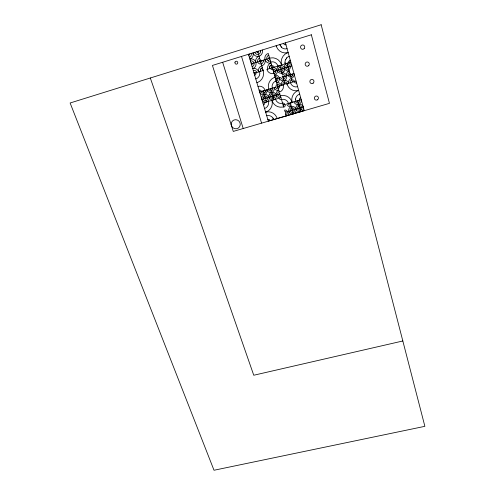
<?xml version="1.0" encoding="UTF-8"?>
<svg xmlns="http://www.w3.org/2000/svg" width="495" height="495" viewBox="0 0 495 495"><rect width="100%" height="100%" fill="white"/><g stroke="black" fill="none" stroke-linecap="round" stroke-linejoin="round"><path stroke-width="0.74" d="M265.431 90.251L265.512 91.167A2.314 2.265 78.8 0 1 265.345 91.816M265.524 90.938L265.512 91.167A2.32 2.265 78.8 0 1 264.875 92.54M289.526 74.553L289.55 74.863A0.786 0.761 -83.3 0 0 290.763 75.252A0.786 0.761 -83.3 0 0 290.658 73.953A0.786 0.761 -83.3 0 0 289.526 74.553L289.55 74.863M295.762 101.277L295.589 99A5.767 5.668 -72 0 1 299.685 94.118M295.546 99.557L295.589 99M260.481 71.367A2.945 2.852 83.7 0 1 260.413 69.913L261.181 68.434A2.945 2.852 83.7 0 1 262.381 67.697M260.413 69.913L260.574 69.374M269.62 68.582A2.958 2.859 88.1 0 1 269.558 67.122L270.152 65.847A2.958 2.859 88.1 0 1 271.545 64.901M269.558 67.122L269.726 66.578M289.21 56.374A5.965 5.754 -83.4 0 0 286.747 57.878L285.306 60.322A5.952 5.748 -83.4 0 0 285.046 62.63L285.256 63.818L285.046 62.63M288.95 62.686A1.986 1.918 -83.4 0 1 288.969 61.522L289.117 61.17A1.986 1.918 -83.4 0 1 290.268 60.217M288.969 61.522L289.117 61.17M285.497 59.784L285.745 59.264M269.905 59.165A0.996 0.959 87.9 0 1 268.785 57.736L268.89 57.575A0.996 0.959 87.9 0 1 269.36 57.253M269.843 66.324L270.152 65.847M283.152 77.61A0.786 0.761 -87.3 0 0 283.672 76.638A0.786 0.761 -87.3 0 0 282.732 76.106A0.786 0.761 -87.3 0 0 282.212 77.078L293.968 73.532A3.935 3.824 -83.3 0 1 291.338 78.408A3.904 3.805 -81.7 0 0 288.727 83.265A3.892 3.799 -86.3 0 0 284.012 80.617A3.923 3.812 -87.3 0 1 279.285 77.956A3.911 3.805 88.4 0 0 274.546 75.308A3.941 3.818 88.2 0 0 277.12 70.408A3.941 3.818 88.2 0 0 272.368 67.741L271.452 68.025A0.99 0.959 88.1 0 1 271.526 67.27L271.631 67.11A0.99 0.959 88.1 0 1 272.095 66.794M292.496 73.978A2.357 2.289 -83.3 0 1 292.298 75.772L290.918 76.904A2.357 2.289 -83.3 0 1 288.084 75.302A2.357 2.289 -83.3 0 1 289.662 72.375M292.298 75.772L292.044 76.15M298.2 102.941L299.562 101.846A2.302 2.265 -74.7 0 0 299.766 100.095M301.603 109.172A2.283 2.258 -69.4 0 0 299.469 105.794L298.59 106.054A2.283 2.258 -69.4 0 0 300.242 110.261L301.603 109.172M260.834 68.873L261.181 68.434M286.37 58.311L286.747 57.884M264.868 92.54L264.528 92.825A2.314 2.265 78.8 0 1 261.094 91.55M301.208 109.698L300.861 109.977M268.018 55.718L267.096 56.777A2.989 2.877 87.9 0 0 268.271 60.842M287.094 64.963L287.527 64.777A2.376 2.302 -84.5 0 1 290.435 67.456A2.376 2.302 -84.5 0 1 286.809 68.984A2.376 2.302 -84.5 0 1 287.1 64.963L287.304 64.857M291.345 108.176L292.217 107.922A2.277 2.252 -77.1 0 1 294.531 110.88A2.277 2.252 -77.1 0 1 290.936 111.932A2.277 2.252 -77.1 0 1 291.345 108.176L292.217 107.922M298.59 106.054L299.469 105.794M287.199 52.866L288.139 52.52L287.174 52.767A10.141 9.696 -85.6 0 1 276.47 46.691M256.886 82.69L257.802 82.362A9.813 9.485 79.4 0 0 263.445 71.515L257.641 51.449M275.084 77.189L274.162 77.517A9.696 9.473 88.7 0 0 268.463 88.308L268.692 89.273M275.61 81.143L276.161 80.945L275.61 81.143A5.816 5.686 88.7 0 0 272.182 87.603L272.318 88.184M300.713 97.818L300.354 97.967A1.893 1.856 -72 0 0 299.902 98.301A1.924 1.893 -72 0 0 299.333 99.817L299.401 100.2L299.333 99.817M251.293 63.849L270.586 57.971A9.875 9.553 88.1 0 1 281.24 63.985L281.568 64.938L281.339 63.954A9.956 9.609 -83.4 0 1 287.205 52.872M254.102 73.309L263.216 70.531L262.263 70.618A0.984 0.953 83.7 0 1 262.938 69.585M290.8 62.123L266.873 69.418A5.934 5.736 88.1 0 0 274.001 73.421M273.673 72.289A0.786 0.761 88.2 0 0 274.193 71.311L291.864 65.94A3.96 3.836 -84.5 0 0 287.112 63.249A3.96 3.836 -84.5 0 0 284.483 68.168A3.96 3.836 -84.5 0 0 289.235 70.853A3.935 3.824 -83.3 0 0 286.617 75.754A3.923 3.812 -87.3 0 1 284.012 80.605A3.892 3.799 -86.3 0 0 281.42 85.456M275.839 79.819A0.78 0.761 88.4 0 0 276.352 78.847L280.745 77.523A2.351 2.289 -87.3 0 0 283.586 79.113A2.351 2.289 -87.3 0 0 285.139 76.187A2.351 2.289 -87.3 0 0 282.298 74.597L280.801 69.3M296.06 81.069L285.801 84.144A0.78 0.761 -86.3 0 0 284.854 83.612L282.725 76.106M261.836 99.353L263.278 98.926M264.714 98.499L279.904 93.976L279.694 93.233A0.773 0.755 89.1 0 0 279.18 94.192A0.773 0.755 89.1 0 0 280.121 94.712L283.709 107.205A2.283 2.258 -89.8 0 0 285.244 104.377L283.078 105.014M262.925 103.022L279.155 98.208A1.918 1.887 89.4 0 0 281.494 99.507A5.711 5.637 -89.8 0 1 288.505 103.412M288.777 111.251A3.781 3.75 -88.3 0 1 286.215 115.935L285.38 113.033A0.755 0.749 -88.4 0 0 285.893 112.099L303.262 107.007M274.972 76.812L275.201 76.756A2.339 2.271 88.4 0 1 276.315 76.824L276.717 77.003A2.339 2.271 88.4 0 1 276.266 81.291M297.619 86.681L295.917 86.916A5.884 5.736 -79.6 0 1 291.97 85.19A5.804 5.655 -79.7 0 1 290.986 83.816L290.559 82.715M280.436 95.826L281.377 95.597A9.516 9.393 -89.8 0 1 291.815 101.419L292.13 102.347L291.914 101.395A9.597 9.436 -72 0 1 297.736 90.74L298.652 90.406L297.705 90.635A9.77 9.523 -79.6 0 1 287.218 84.75M280.319 96.247L280.319 96.247A2.308 2.265 89.1 0 1 277.905 95.059L277.726 94.625A2.308 2.265 89.1 0 1 279.267 91.761M273.302 98.344L272.194 98.381A2.308 2.265 83 0 1 270.746 94.879A2.308 2.265 83 0 1 274.465 94.749A2.308 2.265 83 0 1 273.302 98.344L272.875 96.872M283.604 106.84L282.664 107.069A9.584 9.424 89.4 0 1 272.25 101.271L271.928 100.349L272.151 101.302A9.529 9.349 73.3 0 1 266.527 111.808L265.629 112.13A9.368 9.269 61.2 0 1 276.922 117.643L277.243 118.552M292.254 109.445L292.18 109.463A0.761 0.755 -77.1 0 0 291.809 110.688A0.761 0.755 -77.1 0 0 293.071 110.521A0.761 0.755 -77.1 0 0 292.403 109.432L292.335 109.438M266.706 115.756L267.263 115.62A5.624 5.563 61.1 0 1 272.949 118.064L273.667 119.598M402.831 340.981L253.756 375.241L150.307 78M268.773 61.064L268.265 60.835L268.773 61.064A2.989 2.877 87.9 0 0 270.456 61.077M287.063 48.659A6.076 5.81 -85.6 0 1 284.21 48.776L283.146 48.423A6.132 5.86 -85.6 0 1 281.723 47.526L279.854 44.562L280.3 45.701M281.723 47.526L280.931 46.697M273.19 95.591L273.382 95.919A0.767 0.755 83 0 1 272.609 96.896A0.767 0.755 83 0 1 271.972 95.813A0.767 0.755 83 0 1 273.19 95.591L273.283 95.708M272.949 118.058L273.234 118.54M282.88 85.016A2.339 2.283 -86.3 0 1 286.976 83.067L287.261 83.705M277.899 95.059L277.726 94.625M275.536 99.278L276.587 101.296L278.252 102.706A5.761 5.662 89.4 0 0 280.869 103.412L282.552 103.183A1.906 1.881 -89.8 0 1 284.885 104.482M279.96 85.895L279.669 85.258A2.326 2.277 88.7 0 0 277.126 84.311M276.136 45.713L276.464 46.691M286.896 83.816L287.211 84.756M222.657 62.296L243.187 128.428M241.523 56.449L261.546 123.069M248.453 54.271L268.302 121.126L304.264 110.626L285.448 42.83M265.654 99.019L263.26 90.901M266.087 100.485L266.52 101.958M270.505 88.729L273.729 99.817M277.769 86.551L279.372 92.126A5.816 5.686 88.7 0 0 283.22 84.905M279.724 65.501L280.585 68.545A0.792 0.767 -88.1 0 1 281.537 69.077A0.792 0.767 -88.1 0 1 281.018 70.061A0.792 0.767 -88.1 0 1 280.065 69.523M290.317 102.88L293.417 113.831M287.106 63.255L287.954 66.299M288.17 67.06L290.287 74.64M290.497 75.395L292.18 81.415A0.78 0.761 -81.7 0 1 293.12 81.947M297.582 100.739L300.651 111.722M259.504 61.219L259.529 61.318A0.996 0.959 84.1 0 0 261.094 61.77A0.996 0.959 84.1 0 0 260.785 60.112A0.996 0.959 84.1 0 0 259.491 61.12L259.529 61.318M263.198 60.192L263.321 61.077L263.266 60.489M260.407 50.595L260.531 51.492A3.001 2.877 84.3 0 1 257.072 54.394L256.54 54.221A3.001 2.877 84.3 0 1 254.888 52.315M264.912 59.128L265.029 59.623A4.975 4.783 84.1 0 1 261.824 65.792A4.925 4.764 83.7 0 0 258.656 71.924A4.913 4.746 79.4 0 0 252.704 68.588A4.956 4.771 80.3 0 0 255.859 62.432A4.975 4.783 84.1 0 1 259.046 56.257A5.018 4.808 84.3 0 0 262.245 50.02M260.475 50.892L260.531 51.492M251.206 53.441A3.001 2.871 81 0 1 249.313 57.173M259.046 56.251A5.018 4.808 84.3 0 1 253.044 52.872A5.006 4.789 81 0 1 249.882 59.084A4.956 4.771 80.3 0 1 255.859 62.432M249.375 54.011A1.002 0.959 81 0 1 248.744 55.254M250.445 60.99A2.97 2.852 80.3 0 1 252.122 61.009L252.636 61.231A2.97 2.852 80.3 0 1 252.134 66.677M251.015 62.896A0.99 0.953 80.3 0 1 252.209 63.564A0.99 0.953 80.3 0 1 251.578 64.796M253.267 70.482A2.945 2.846 79.4 0 1 256.831 72.48M253.824 72.369A0.984 0.947 79.4 0 1 255.012 73.031M258.563 51.164A1.002 0.959 84.3 0 1 257.926 52.414A1.002 0.959 84.3 0 1 256.726 51.734M263.315 61.077A2.982 2.871 84.1 0 1 259.603 63.88A2.982 2.871 84.1 0 1 258.05 59.363L258.823 58.552A2.982 2.871 84.1 0 1 259.609 58.169M265.035 59.623A4.987 4.801 87.9 0 0 271.006 62.989A4.944 4.783 88.1 0 0 267.789 69.139M264.918 59.134A4.987 4.801 87.9 0 1 268.259 53.417L277.559 85.802A0.773 0.761 88.7 0 1 278.499 86.334M268.024 55.731A2.989 2.877 87.9 0 1 268.81 55.353M266.873 89.818A3.861 3.768 78.8 0 1 264.349 94.594A3.861 3.768 78.8 0 1 259.646 91.983L275.95 87.095A1.943 1.893 88.7 0 1 277.237 84.682M263.983 90.684A0.773 0.755 78.8 0 1 263.476 91.637A0.773 0.755 78.8 0 1 262.536 91.117M266.879 89.812A3.867 3.781 83.7 0 0 271.582 92.435A3.867 3.781 83.7 0 0 274.125 87.64A3.88 3.793 88.7 0 0 278.84 90.269A3.849 3.781 89.1 0 0 276.278 95.052A3.849 3.781 89.1 0 0 280.968 97.67M272.677 88.073A2.326 2.271 83.7 0 1 270.474 91.049L270.035 90.993A2.326 2.271 83.7 0 1 268.327 89.378M271.229 88.512A0.773 0.755 83.7 0 1 270.716 89.471A0.773 0.755 83.7 0 1 269.775 88.945M276.699 82.82A3.88 3.793 88.7 0 1 281.414 85.462M278.413 88.778A2.326 2.277 88.7 0 1 275.591 87.2M277.986 87.293A0.773 0.761 88.7 0 1 277.045 86.767L284.334 84.583A0.78 0.761 -86.3 0 1 284.854 83.612M283.802 104.804A0.761 0.755 -89.8 0 1 283.288 105.744M285.893 112.099A0.755 0.749 -88.4 0 0 284.965 111.579L284.545 110.125A2.271 2.246 -88.4 0 1 287.335 111.672A2.271 2.246 -88.3 0 1 285.794 114.487M291.351 106.543A3.824 3.768 -81.5 0 1 286.692 103.95L301.226 99.662A3.836 3.774 -74.7 0 1 298.615 104.408A3.836 3.774 -74.7 0 1 293.95 101.809M290.936 105.076A2.289 2.258 -81.5 0 1 288.139 103.523M291.041 102.663A0.767 0.755 -81.5 0 1 290.522 103.616A0.767 0.755 -81.5 0 1 289.594 103.09M272.807 69.263A2.364 2.289 88.2 0 1 275.659 70.859A2.364 2.289 88.2 0 1 274.106 73.792M273.24 70.773A0.786 0.761 88.2 0 1 274.193 71.311M279.273 77.956A3.911 3.805 88.4 0 1 276.699 82.807M275.406 78.315A0.78 0.761 88.4 0 1 276.352 78.847M281.872 73.087A3.923 3.812 -87.3 0 1 286.605 75.735M290.194 82.826A2.345 2.283 -81.7 0 1 291.765 79.912A2.345 2.283 -81.7 0 1 294.593 81.508M298.2 102.941A2.302 2.265 -74.7 0 1 295.404 101.376M298.312 100.522A0.767 0.755 -74.7 0 1 297.786 101.475A0.767 0.755 -74.7 0 1 296.851 100.949M259.566 71.645A5.891 5.699 79.4 0 1 255.779 78.946M255.921 72.759A1.961 1.9 79.4 0 1 254.665 75.191M259.095 90.127A1.924 1.881 76.5 0 1 259.844 90.065L260.203 90.146A1.924 1.881 76.5 0 1 261.447 91.433M257.994 86.415A5.785 5.643 76.5 0 1 265.066 90.356M272.912 69.64A1.974 1.912 88.1 0 1 270.536 68.304M271.823 65.847A1.974 1.912 88.1 0 1 274.205 67.184M270.734 62.042A5.934 5.736 88.1 0 1 276.439 63.552L277.151 64.443A5.934 5.736 88.1 0 1 277.881 66.076M279.588 86A1.943 1.893 88.7 0 1 278.301 88.407M268.321 101.419A5.723 5.618 73.3 0 1 264.553 108.498M264.72 102.49A1.906 1.875 73.3 0 1 263.47 104.847M267.776 119.363A1.875 1.856 61.1 0 1 270.091 120.638M285.986 44.773A2.03 1.943 -85.6 0 1 283.579 43.411M296.579 82.937A1.955 1.906 -79.6 0 1 294.222 81.613M321.156 24.75L70.123 102.991L214.007 470.25L424.877 426.331L321.156 24.75M311.343 34.774L212.435 65.433L233.275 131.416L329.46 103.344L311.343 34.774M279.335 71.125L279.019 70.804A2.37 2.296 -88.1 0 1 280.288 66.986A2.37 2.296 -88.1 0 1 283.035 69.838A2.37 2.296 -88.1 0 1 279.335 71.119M298.906 108.287L298.881 108.133A0.761 0.755 -69.4 0 1 299.933 107.372A0.761 0.755 -69.4 0 1 300.075 108.683A0.761 0.755 -69.4 0 1 298.881 108.158L298.906 108.287M304.178 48.584A2.178 2.085 -79.5 0 0 303.107 44.995A2.178 2.085 -79.5 0 0 300.644 47.805A2.178 2.085 -79.5 0 0 304.178 48.584M308.602 65.699A2.147 2.067 -76.2 0 0 307.89 62.079A2.147 2.067 -76.2 0 0 305.198 64.579A2.147 2.067 -76.2 0 0 308.602 65.699M313.125 83.172A2.11 2.048 -71 0 0 312.76 79.559A2.11 2.048 -71 0 0 309.87 81.743A2.11 2.048 -71 0 0 313.125 83.172M317.419 99.835A2.079 2.03 -63 0 0 317.406 96.253A2.079 2.03 -63 0 0 314.35 98.109A2.079 2.03 -63 0 0 317.419 99.835M231.215 124.517A4.61 4.486 52.3 0 0 238.324 128.069A4.61 4.486 52.3 0 0 237.662 120.174A4.61 4.486 52.3 0 0 231.215 124.517M261.886 96.995A3.836 3.756 77.2 0 0 266.149 102.044A3.836 3.756 77.2 0 0 268.284 95.795A3.836 3.756 77.2 0 0 261.886 96.995M263.303 97.509A2.302 2.252 77.2 0 0 265.865 100.541A2.302 2.252 77.2 0 0 267.145 96.791A2.302 2.252 77.2 0 0 263.303 97.509M264.726 98.029A0.767 0.755 77.2 0 0 265.58 99.037A0.767 0.755 77.2 0 0 266.007 97.787A0.767 0.755 77.2 0 0 264.726 98.029M269.243 94.483A3.842 3.768 83 0 0 272.98 99.953A3.842 3.768 83 0 0 275.746 93.945A3.842 3.768 83 0 0 269.243 94.483M294.902 112.99A3.793 3.756 -77.1 0 0 293.554 106.574A3.793 3.756 -77.1 0 0 288.715 110.985A3.793 3.756 -77.1 0 0 294.902 112.99M301.857 111.109A3.805 3.756 -69.4 0 0 301.152 104.569A3.805 3.756 -69.4 0 0 295.892 108.504A3.805 3.756 -69.4 0 0 301.857 111.109M283.876 71.639A3.948 3.83 -88.1 0 0 281.24 65.365A3.948 3.83 -88.1 0 0 277.293 70.865A3.948 3.83 -88.1 0 0 283.876 71.639M288.783 67.53A0.792 0.767 -84.5 0 0 288.257 66.274A0.792 0.767 -84.5 0 0 287.465 67.376A0.792 0.767 -84.5 0 0 288.783 67.53M234.989 62.191A1.491 1.429 75.9 0 0 236.641 64.146A1.491 1.429 75.9 0 0 237.414 61.714A1.491 1.429 75.9 0 0 234.989 62.191"/></g></svg>
